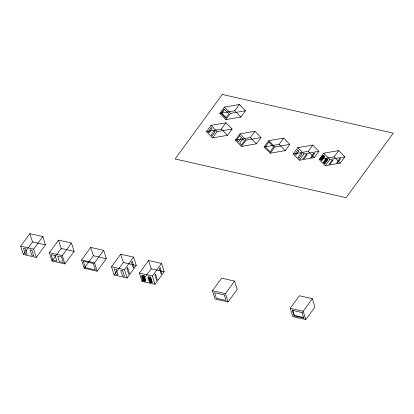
<?xml version="1.0" encoding="UTF-8"?>
<svg xmlns="http://www.w3.org/2000/svg" width="414" height="414" viewBox="0 0 414 414"><rect width="100%" height="100%" fill="white"/><g stroke="black" fill="none" stroke-linecap="round" stroke-linejoin="round"><path stroke-width="0.62" d="M20.7 246.18L29.88 233.631L42.839 236.565L45.462 244.881L36.282 257.425L23.319 254.491L20.7 246.18L33.658 249.114L36.282 257.425M23.319 254.491L32.499 241.947L29.88 233.631M33.658 249.114L42.839 236.565M49.364 252.669L58.54 240.12L71.503 243.054L74.122 251.37L64.941 263.915L51.983 260.98L49.364 252.669L62.323 255.604L64.941 263.915M51.983 260.98L61.163 248.436L58.54 240.12M62.323 255.604L71.503 243.054M81.553 259.961L90.733 247.412L103.697 250.346L106.315 258.657L97.135 271.206L84.177 268.272L81.553 259.961L94.516 262.895L97.135 271.206M84.177 268.272L93.357 255.723L90.733 247.412M94.516 262.895L103.697 250.346M206.426 131.642L211.011 125.37L225.987 122.787L232.094 129.044L227.503 135.316L212.527 137.898L206.426 131.642L221.397 129.059L225.987 122.787M219.803 113.353L224.393 107.081L239.364 104.499L245.471 110.755L240.881 117.027L225.909 119.61L219.803 113.353L234.774 110.771L239.364 104.499M221.179 113.301L224.238 109.12L228.818 113.809L225.754 117.99L221.179 113.301L221.79 113.193L224.543 109.431M111.532 266.745L120.712 254.196L133.67 257.13L136.289 265.446L127.114 277.991L114.15 275.056L111.532 266.745L124.49 269.68L127.114 277.991M212.527 137.898L217.117 131.626L232.094 129.044M225.909 119.61L230.494 113.338L245.471 110.755M114.15 275.056L123.331 262.507L120.712 254.196M124.49 269.68L133.67 257.13M235.38 140.139L239.97 133.867L254.941 131.285L261.048 137.541L256.457 143.813L241.486 146.396L235.38 140.139L250.356 137.557L254.941 131.285M139.409 273.059L148.59 260.509L161.553 263.444L164.172 271.755L154.991 284.304L142.033 281.37L139.409 273.059L152.373 275.993L154.991 284.304M142.204 275.232L141.267 276.516L143.213 276.956L144.15 275.672L142.204 275.232L143.953 280.775L145.894 281.215L144.15 275.672M142.033 281.37L151.213 268.821L148.59 260.509M241.486 146.396L246.071 140.123L261.048 137.541M148.683 276.702L147.746 277.98L149.692 278.42L150.629 277.142L148.683 276.702L150.432 282.244L152.373 282.684L150.629 277.142M152.373 275.993L161.553 263.444M264.148 146.949L268.733 140.677L283.709 138.1L289.816 144.357L285.225 150.629L270.249 153.206L264.148 146.949L279.119 144.372L283.709 138.1M270.249 153.206L274.839 146.934L289.816 144.357M293.226 153.941L297.816 147.669L312.787 145.086L318.894 151.343L314.309 157.615L299.332 160.197L293.226 153.941L308.202 151.358L312.787 145.086M299.332 160.197L303.923 153.925L318.894 151.343M212.444 290.706L221.625 278.161L234.583 281.096L237.206 289.407L228.026 301.956L215.063 299.022L212.444 290.706L225.402 293.645L228.026 301.956M319.153 159.452L323.743 153.18L338.719 150.598L344.821 156.854L340.236 163.126L325.259 165.709L319.153 159.452L334.129 156.87L338.719 150.598M320.834 159.711L323.893 155.529L324.809 156.466L321.75 160.648L320.074 158.929L321.6 158.666M225.402 293.645L234.583 281.096M323.888 162.842L326.946 158.655L327.862 159.597L324.804 163.778L323.122 162.055L324.654 161.791M325.259 165.709L329.849 159.437L344.821 156.854M290.209 308.316L299.389 295.767L312.347 298.701L314.971 307.012L305.791 319.561L292.827 316.627L290.209 308.316L303.167 311.25L305.791 319.561M292.921 310.448L294.473 315.375L304.197 317.574L303.819 318.087L294.1 315.887L292.351 310.345L292.729 309.832M294.1 315.887L294.473 315.375M303.819 318.087L302.075 312.544L302.448 312.032M303.167 311.25L312.347 298.701M323.893 155.529L322.366 155.793L324.043 157.511L322.516 157.775M323.127 156.575L321.6 156.839L323.282 158.557L321.75 158.821M323.282 156.73L324.809 156.466M322.366 157.62L320.834 157.884L322.516 159.602L320.99 159.866M326.946 158.655L325.42 158.919L327.096 160.642L325.57 160.906M326.18 159.701L324.654 159.964L326.33 161.688L324.804 161.952M326.335 159.861L327.862 159.597M325.42 160.746L323.888 161.01L325.57 162.733L324.038 162.997M32.499 241.947L45.462 244.881M61.163 248.436L74.122 251.37M93.357 255.723L106.315 258.657M123.331 262.507L136.289 265.446M151.213 268.821L164.172 271.755M292.351 310.345L302.075 312.544M334.129 156.87L340.236 163.126M323.743 153.18L329.849 159.437M308.202 151.358L314.309 157.615M297.816 147.669L303.923 153.925M279.119 144.372L285.225 150.629M268.733 140.677L274.839 146.934M234.774 110.771L240.881 117.027M224.393 107.081L230.494 113.338M250.356 137.557L256.457 143.813M221.79 113.193L226.065 117.576M239.97 133.867L246.071 140.123M221.397 129.059L227.503 135.316M211.011 125.37L217.117 131.626M222.308 94.439L175.091 158.976L346.083 197.69L393.3 133.153L222.308 94.439M211.161 127.719L208.102 131.9L209.018 132.837L212.077 128.656L211.161 127.719M214.214 130.845L211.156 135.026L212.071 135.968L215.13 131.787L214.214 130.845M127.652 267.734L126.963 268.676L128.713 274.218L129.401 273.276L127.652 267.734M132.242 261.462L131.554 262.404L133.303 267.941L133.991 267.004L132.242 261.462M239.659 135.745L236.601 139.927L238.433 141.805L241.491 137.624L239.659 135.745M242.713 138.876L239.654 143.058L241.486 144.931L244.545 140.75L242.713 138.876M142.639 276.619L141.702 277.897L143.648 278.337L144.584 277.059L142.639 276.619M143.078 278.006L142.142 279.284L144.082 279.724L145.019 278.446L143.078 278.006M143.513 279.388L142.576 280.671L144.522 281.111L145.459 279.828L143.513 279.388M149.123 278.084L148.186 279.367L150.127 279.807L151.063 278.529L149.123 278.084M149.557 279.471L148.621 280.754L150.567 281.194L151.503 279.911L149.557 279.471M149.992 280.858L149.056 282.136L151.001 282.576L151.938 281.297L149.992 280.858M155.535 274.047L154.846 274.989L156.595 280.532L157.284 279.59L155.535 274.047M160.125 267.775L159.437 268.717L161.186 274.254L161.874 273.312L160.125 267.775M268.903 142.09L265.353 146.949L270.078 151.798L273.633 146.939L268.903 142.09M297.966 150.018L294.908 154.199L295.824 155.136L298.882 150.955L297.966 150.018M301.019 153.149L297.961 157.33L298.877 158.267L301.935 154.086L301.019 153.149M306.184 154.629L303.126 158.816L304.249 158.619L307.307 154.438L306.184 154.629M313.672 153.34L310.614 157.522L311.737 157.33L314.795 153.149L313.672 153.34M332.111 160.14L329.052 164.322L330.175 164.13L333.234 159.949L332.111 160.14M339.599 158.852L336.541 163.033L337.664 162.842L340.722 158.66L339.599 158.852M93.352 263.501L83.312 261.224L85.341 267.667L95.38 269.938L93.352 263.501M25.435 248.798L23.494 248.359L25.238 253.896L27.184 254.336L25.435 248.798M31.914 250.263L29.974 249.823L31.718 255.366L33.663 255.805L31.914 250.263M55.072 255.505L51.181 254.626L52.93 260.168L56.816 261.048L55.072 255.505M61.551 256.975L57.665 256.095L59.409 261.632L63.301 262.512L61.551 256.975M116.267 269.359L114.321 268.919L116.07 274.461L118.016 274.901L116.267 269.359M122.746 270.828L120.8 270.389L122.549 275.931L124.495 276.371L122.746 270.828M224.31 294.939L214.587 292.739L216.336 298.277L226.054 300.481L224.31 294.939"/></g></svg>
